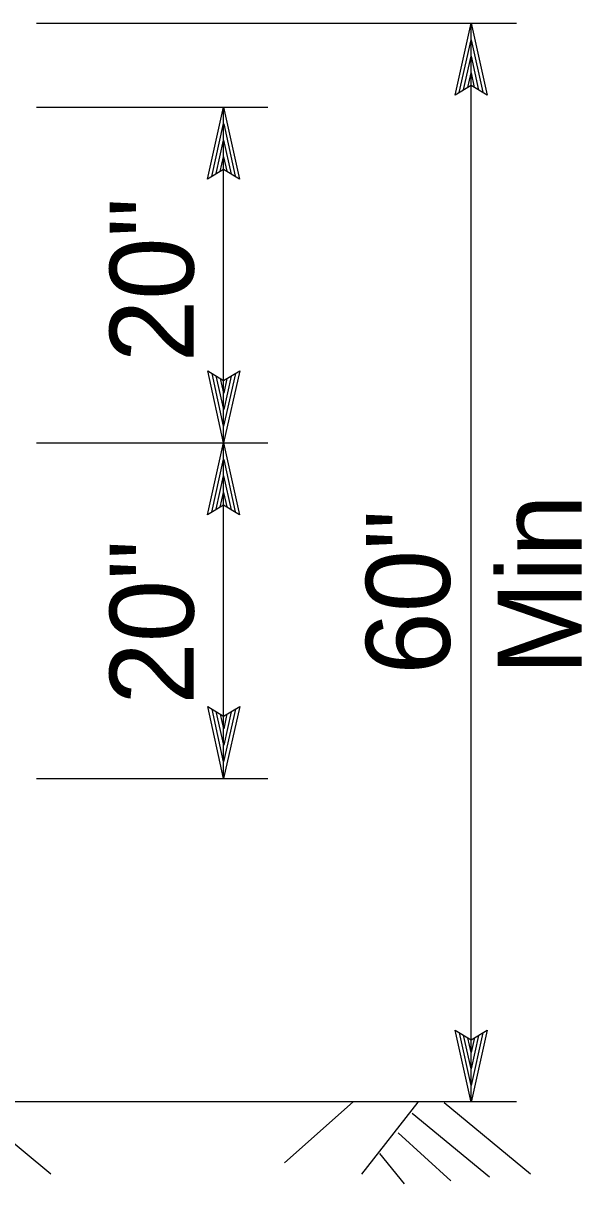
# Model space of a CAD drawing. Extents: x -894 to 866, y -476 to 714.
# Drawn here: x 184.1 to 230.7, y 77.9 to 174.8 of the extents above; entities that cross this region are included whole.
import ezdxf

# ---------------------------------------------------------------- set-up
doc = ezdxf.new("R2010")
doc.units = 0
for name, color, linetype in [('56 Stage 3 Anno', 7, 'Continuous'), ('57 Undefined', 7, 'Continuous'), ('60 Nongeo Data', 7, 'Continuous')]:
    doc.layers.add(name, color=color, linetype=linetype)

msp = doc.modelspace()

# ---------------------------------------------------------------- linework, layer by layer
at = {"layer": '56 Stage 3 Anno'}
for p, q in [((185.233, 174.753), (225.243, 174.753)), ((220.125, 168.753), (221.466, 174.753)), ((221.466, 84.753), (221.466, 174.753)), ((221.466, 174.753), (221.466, 174.753)), ((221.466, 174.753), (222.795, 168.753)), ((220.481, 168.97), (221.465, 173.373)), ((221.469, 173.362), (222.436, 168.988)), ((220.841, 169.203), (221.463, 171.99)), ((221.463, 171.99), (222.09, 169.165)), ((221.188, 169.379), (221.462, 170.609)), ((221.462, 170.609), (221.73, 169.4)), ((221.466, 169.553), (220.125, 168.753)), ((222.795, 168.753), (221.466, 169.553)), ((220.125, 168.753), (220.125, 168.753)), ((222.795, 168.753), (222.795, 168.753)), ((185.233, 167.753), (204.518, 167.753)), ((199.494, 161.753), (200.833, 167.753)), ((200.833, 139.753), (200.833, 167.753)), ((200.833, 167.753), (200.833, 167.753)), ((200.833, 167.753), (202.163, 161.753)), ((199.849, 161.97), (200.832, 166.373)), ((200.837, 166.362), (201.804, 161.988)), ((200.209, 162.203), (200.831, 164.99)), ((200.831, 164.99), (201.457, 162.165)), ((200.555, 162.379), (200.83, 163.609)), ((200.83, 163.609), (201.098, 162.4)), ((200.833, 162.553), (199.494, 161.753)), ((199.494, 161.753), (199.494, 161.753)), ((202.163, 161.753), (200.833, 162.553)), ((202.163, 161.753), (202.163, 161.753)), ((200.833, 139.753), (199.503, 145.753)), ((199.503, 145.753), (199.503, 145.753)), ((199.503, 145.753), (200.833, 144.953)), ((200.83, 141.144), (199.862, 145.518)), ((200.835, 142.516), (200.209, 145.341)), ((200.833, 144.953), (202.173, 145.753)), ((202.173, 145.753), (200.833, 139.753)), ((201.818, 145.537), (200.834, 141.133)), ((201.458, 145.303), (200.835, 142.516)), ((202.173, 145.753), (202.173, 145.753)), ((200.836, 143.897), (200.569, 145.106)), ((201.111, 145.127), (200.836, 143.897)), ((185.233, 139.753), (204.518, 139.753)), ((199.494, 133.753), (200.833, 139.753)), ((200.833, 111.753), (200.833, 139.753)), ((200.833, 139.753), (200.833, 139.753)), ((200.833, 139.753), (200.833, 139.753)), ((200.833, 139.753), (202.163, 133.753)), ((199.849, 133.97), (200.832, 138.373)), ((200.837, 138.362), (201.804, 133.988)), ((200.209, 134.204), (200.831, 136.99)), ((200.831, 136.99), (201.457, 134.165)), ((200.555, 134.38), (200.83, 135.609)), ((200.83, 135.609), (201.098, 134.4)), ((200.833, 134.553), (199.494, 133.753)), ((199.494, 133.753), (199.494, 133.753)), ((202.163, 133.753), (200.833, 134.553)), ((202.163, 133.753), (202.163, 133.753)), ((200.833, 111.753), (199.503, 117.753)), ((199.503, 117.753), (199.503, 117.753)), ((199.503, 117.753), (200.833, 116.953)), ((200.83, 113.144), (199.862, 117.519)), ((200.835, 114.516), (200.209, 117.341)), ((200.833, 116.953), (202.173, 117.753)), ((202.173, 117.753), (200.833, 111.753)), ((201.818, 117.537), (200.834, 113.133)), ((201.458, 117.303), (200.835, 114.516)), ((202.173, 117.753), (202.173, 117.753)), ((200.836, 115.897), (200.569, 117.106)), ((201.111, 117.127), (200.836, 115.897)), ((185.233, 111.753), (204.518, 111.753)), ((200.833, 111.753), (200.833, 111.753)), ((221.466, 84.753), (220.135, 90.753)), ((220.135, 90.753), (220.135, 90.753)), ((220.135, 90.753), (221.466, 89.953)), ((221.462, 86.144), (220.495, 90.519)), ((221.467, 87.516), (220.841, 90.341)), ((221.469, 88.897), (221.201, 90.106)), ((221.466, 89.953), (222.805, 90.753)), ((222.805, 90.753), (221.466, 84.753)), ((222.449, 90.537), (221.466, 86.133)), ((222.09, 90.303), (221.467, 87.516)), ((221.743, 90.127), (221.469, 88.897)), ((222.805, 90.753), (222.805, 90.753)), ((221.466, 84.753), (221.466, 84.753))]:
    msp.add_line(p, q, dxfattribs=at)
at = {"layer": '60 Nongeo Data'}
for p, q in [((5.358, 84.793), (224.682, 84.793)), ((179.222, 84.706), (186.429, 78.773)), ((211.621, 84.767), (205.919, 79.693)), ((217.027, 84.73), (212.326, 78.747)), ((219.221, 84.706), (226.429, 78.773)), ((216.564, 83.832), (223.007, 78.528)), ((215.386, 82.182), (219.786, 78.176)), ((213.825, 80.464), (215.886, 77.935))]:
    msp.add_line(p, q, dxfattribs=at)
msp.add_lwpolyline([(5.931, 84.79), (225.254, 84.79)], dxfattribs=at)

# ---------------------------------------------------------------- texts
at = {"layer": '57 Undefined'}
for s, p in [('20"', (198.334, 146.473)), ('Min', (230.696, 120.361)), ('60"', (219.696, 120.409)), ('20"', (198.334, 117.905))]:
    msp.add_text(s, height=7, rotation=90, dxfattribs=at).set_placement(p)

doc.saveas('drawing.dxf')
